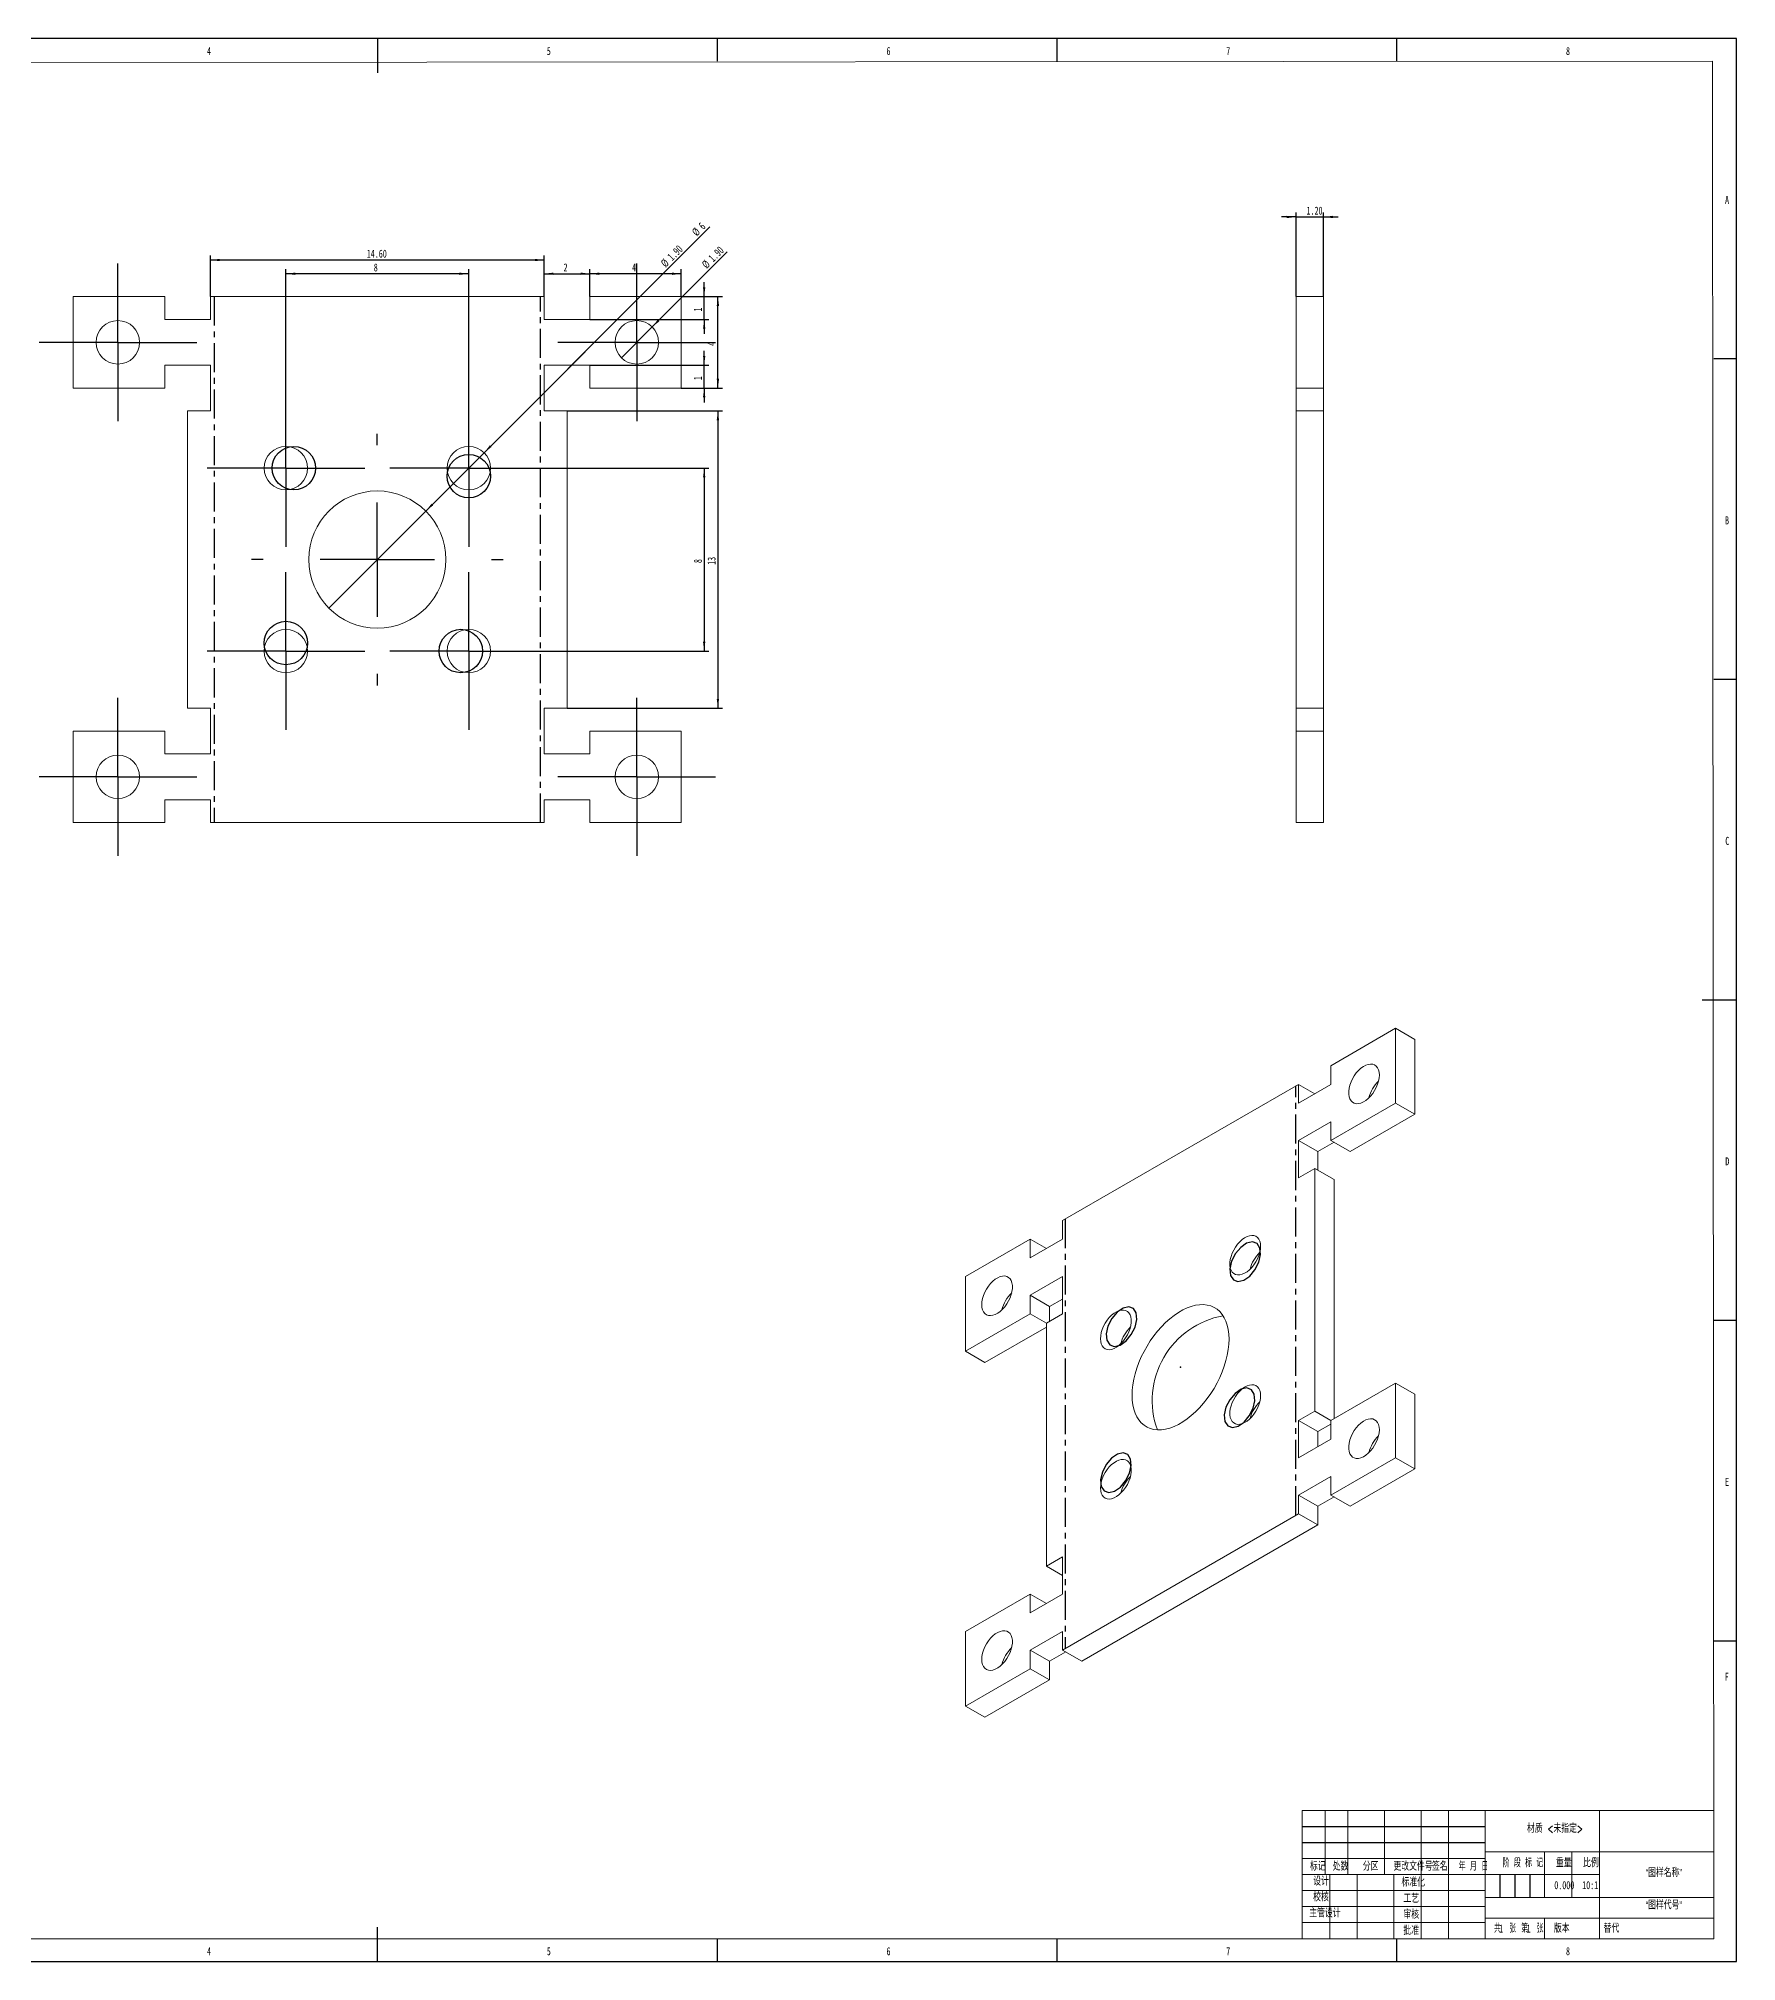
# Model space of a CAD drawing. Header units: millimetres. Extents: x 0 to 1189, y 0 to 841.
# Drawn here: x 446 to 1189, y 0 to 841 of the extents above; entities that cross this region are included whole.
import ezdxf

# ---------------------------------------------------------------- set-up
doc = ezdxf.new("R2010")
doc.units = ezdxf.units.MM
doc.header["$PDSIZE"] = -1
doc.linetypes.add('CENTERX2', pattern=[20.32, 12.7, -2.54, 2.54, -2.54])
for name, color, linetype in [('10', 7, 'Continuous'), ('5', 7, 'Continuous'), ('9', 7, 'Continuous'), ('SLD-0', 7, 'Continuous')]:
    doc.layers.add(name, color=color, linetype=linetype)
doc.styles.add('SLDTEXTSTYLE0', font='TXT', dxfattribs={"width": 0.7})
doc.styles.add('SLDTEXTSTYLE1', font='TXT', dxfattribs={"width": 0.7, "bigfont": 'bigfont'})
doc.styles.add('SLDTEXTSTYLE2', font='TXT', dxfattribs={"width": 0.6, "bigfont": 'bigfont'})
doc.styles.add('SLDTEXTSTYLE3', font='TXT', dxfattribs={"width": 0.614286, "bigfont": 'bigfont'})
doc.styles.add('SLDTEXTSTYLE4', font='TXT', dxfattribs={"width": 0.62, "bigfont": 'bigfont'})
doc.dimstyles.new('SLDDIMSTYLE0', dxfattribs={"dimtxt": 3.5, "dimasz": 4.08, "dimexe": 0, "dimexo": 0.0625, "dimgap": 0.875, "dimtad": 2, "dimlfac": 0.1, "dimrnd": 1e-09, "dimzin": 12, "dimdsep": 46, "dimtxsty": 'SLDTEXTSTYLE0', "dimsah": 1, "dimcen": 0.09, "dimadec": 0, "dimazin": 3, "dimtfac": 1, "dimtofl": 0, "dimtmove": 0, "dimatfit": 3, "dimfxl": 0, "dimfrac": 2, "dimtolj": 1, "dimtzin": 12, "dimarcsym": 0})
doc.dimstyles.new('SLDDIMSTYLE1', dxfattribs={"dimtxt": 3.5, "dimasz": 4.08, "dimexe": 0, "dimexo": 0.0625, "dimgap": 0.875, "dimtad": 2, "dimlfac": 0.1, "dimrnd": 1e-09, "dimzin": 4, "dimdsep": 46, "dimtxsty": 'SLDTEXTSTYLE0', "dimsah": 1, "dimcen": 0.09, "dimadec": 0, "dimazin": 1, "dimtfac": 1, "dimtofl": 0, "dimtmove": 0, "dimatfit": 3, "dimfxl": 0, "dimfrac": 2, "dimtolj": 1, "dimtzin": 12, "dimarcsym": 0})
doc.dimstyles.new('SLDDIMSTYLE2', dxfattribs={"dimtxt": 3.5, "dimasz": 4.08, "dimexe": 0, "dimexo": 0.0625, "dimgap": 0.875, "dimtad": 2, "dimlfac": 0.1, "dimrnd": 1e-09, "dimzin": 12, "dimdsep": 46, "dimtxsty": 'SLDTEXTSTYLE0', "dimsah": 1, "dimcen": 0.09, "dimadec": 0, "dimazin": 3, "dimtfac": 1, "dimtmove": 0, "dimatfit": 0, "dimfxl": 0, "dimfrac": 2, "dimtolj": 1, "dimtzin": 12, "dimarcsym": 0})
doc.dimstyles.new('SLDDIMSTYLE3', dxfattribs={"dimtxt": 3.5, "dimasz": 4.08, "dimexe": 0, "dimexo": 0.0625, "dimgap": 0.875, "dimtad": 2, "dimlfac": 0.1, "dimrnd": 1e-09, "dimzin": 4, "dimdsep": 46, "dimtxsty": 'SLDTEXTSTYLE0', "dimblk1": 'NONE', "dimsah": 1, "dimcen": 0, "dimadec": 0, "dimazin": 1, "dimtfac": 1, "dimtmove": 0, "dimatfit": 3, "dimldrblk": 'NONE', "dimfxl": 0, "dimfrac": 2, "dimtolj": 1, "dimtzin": 12, "dimarcsym": 0})
doc.dimstyles.new('SLDDIMSTYLE4', dxfattribs={"dimtxt": 3.5, "dimasz": 4.08, "dimexe": 0, "dimexo": 0.0625, "dimgap": 0.875, "dimtad": 2, "dimlfac": 0.1, "dimrnd": 1e-09, "dimzin": 12, "dimdsep": 46, "dimtxsty": 'SLDTEXTSTYLE0', "dimblk1": 'NONE', "dimsah": 1, "dimcen": 0, "dimadec": 0, "dimazin": 3, "dimtfac": 1, "dimtmove": 0, "dimatfit": 3, "dimldrblk": 'NONE', "dimfxl": 0, "dimfrac": 2, "dimtolj": 1, "dimtzin": 12, "dimarcsym": 0})
doc.dimstyles.new('SLDDIMSTYLE5', dxfattribs={"dimtxt": 3.5, "dimasz": 4.08, "dimexe": 0, "dimexo": 0.0625, "dimgap": 0.875, "dimtad": 2, "dimlfac": 0.1, "dimrnd": 1e-09, "dimzin": 4, "dimdsep": 46, "dimtxsty": 'SLDTEXTSTYLE0', "dimsah": 1, "dimcen": 0.09, "dimadec": 0, "dimazin": 1, "dimtfac": 1, "dimtmove": 0, "dimatfit": 0, "dimfxl": 0, "dimfrac": 2, "dimtolj": 1, "dimtzin": 12, "dimarcsym": 0})

# ---------------------------------------------------------------- blocks, each defined once
blk = doc.blocks.new('_D')
at = {"layer": '10'}
for p, q in [((727.36, 728.11), (745.36, 728.11)), ((743.36, 688.11), (743.36, 728.11)), ((727.36, 688.11), (745.36, 688.11))]:
    blk.add_line(p, q, dxfattribs=at)
for points in [[(743.36, 728.11), (742.85, 724.03), (743.87, 724.03)], [(743.36, 688.11), (743.87, 692.19), (742.85, 692.19)]]:
    blk.add_solid(points, dxfattribs=at)
at = {"layer": '10', "insert": (738.85, 706.57, 7), "char_height": 3.5, "attachment_point": 1, "rotation": 90, "style": 'SLDTEXTSTYLE0'}
blk.add_mtext('4', dxfattribs=at)
blk = doc.blocks.new('_D_1')
at = {"layer": '10'}
for p, q in [((687.36, 728.11), (687.36, 740.11)), ((727.36, 728.11), (727.36, 740.11)), ((727.36, 738.11), (687.36, 738.11))]:
    blk.add_line(p, q, dxfattribs=at)
for points in [[(687.36, 738.11), (691.44, 737.6), (691.44, 738.61)], [(727.36, 738.11), (723.28, 738.61), (723.28, 737.6)]]:
    blk.add_solid(points, dxfattribs=at)
at = {"layer": '10', "insert": (705.83, 742.62, 7), "char_height": 3.5, "attachment_point": 1, "style": 'SLDTEXTSTYLE0'}
blk.add_mtext('4', dxfattribs=at)
blk = doc.blocks.new('_D_2')
at = {"layer": '10'}
for p, q in [((667.36, 728.11), (667.36, 740.11)), ((687.36, 728.11), (687.36, 740.11)), ((667.36, 738.11), (687.36, 738.11))]:
    blk.add_line(p, q, dxfattribs=at)
for points in [[(667.36, 738.11), (671.44, 737.6), (671.44, 738.61)], [(687.36, 738.11), (683.28, 738.61), (683.28, 737.6)]]:
    blk.add_solid(points, dxfattribs=at)
at = {"layer": '10', "insert": (675.83, 742.62, 7), "char_height": 3.5, "attachment_point": 1, "style": 'SLDTEXTSTYLE0'}
blk.add_mtext('2', dxfattribs=at)
blk = doc.blocks.new('_D_3')
at = {"layer": '10'}
for p, q in [((521.36, 728.11), (521.36, 746.11)), ((667.36, 744.11), (521.36, 744.11)), ((667.36, 728.11), (667.36, 746.11))]:
    blk.add_line(p, q, dxfattribs=at)
for points in [[(521.36, 744.11), (525.44, 743.6), (525.44, 744.61)], [(667.36, 744.11), (663.28, 744.61), (663.28, 743.6)]]:
    blk.add_solid(points, dxfattribs=at)
at = {"layer": '10', "insert": (589.76, 748.62, 7), "char_height": 3.5, "attachment_point": 1, "style": 'SLDTEXTSTYLE0'}
blk.add_mtext('14.60', dxfattribs=at)
blk = doc.blocks.new('_D_4')
at = {"layer": '10'}
for p, q in [((687.36, 698.11), (739.36, 698.11)), ((737.36, 698.11), (737.36, 704.46)), ((737.36, 688.11), (737.36, 698.11)), ((727.36, 688.11), (739.36, 688.11)), ((737.36, 688.11), (737.36, 681.76))]:
    blk.add_line(p, q, dxfattribs=at)
for points in [[(737.36, 698.11), (737.87, 702.19), (736.85, 702.19)], [(737.36, 688.11), (736.85, 684.03), (737.87, 684.03)]]:
    blk.add_solid(points, dxfattribs=at)
at = {"layer": '10', "insert": (732.85, 691.57, 7), "char_height": 3.5, "attachment_point": 1, "rotation": 90, "style": 'SLDTEXTSTYLE0'}
blk.add_mtext('1', dxfattribs=at)
blk = doc.blocks.new('_D_5')
at = {"layer": '10'}
for p, q in [((737.36, 728.11), (737.36, 734.46)), ((727.36, 728.11), (739.36, 728.11)), ((737.36, 718.11), (737.36, 728.11)), ((687.36, 718.11), (739.36, 718.11)), ((737.36, 718.11), (737.36, 711.76))]:
    blk.add_line(p, q, dxfattribs=at)
for points in [[(737.36, 728.11), (737.87, 732.19), (736.85, 732.19)], [(737.36, 718.11), (736.85, 714.03), (737.87, 714.03)]]:
    blk.add_solid(points, dxfattribs=at)
at = {"layer": '10', "insert": (732.85, 721.57, 7), "char_height": 3.5, "attachment_point": 1, "rotation": 90, "style": 'SLDTEXTSTYLE0'}
blk.add_mtext('1', dxfattribs=at)
blk = doc.blocks.new('_D_6')
at = {"layer": '10'}
for q in [(747.48, 747.72), (701.14, 701.39)]:
    blk.add_line((714.58, 714.82), q, dxfattribs=at)
blk.add_solid([(714.58, 714.82), (717.82, 717.35), (717.1, 718.07)], dxfattribs=at)
at = {"layer": '10', "char_height": 3.5, "attachment_point": 1, "rotation": 45, "style": 'SLDTEXTSTYLE0'}
for s, insert in [('1.90', (738.87, 745.49, 7)), ('%%c', (735.95, 742.59, 7))]:
    blk.add_mtext(s, dxfattribs=dict(at, insert=insert))
blk = doc.blocks.new('_NONE')
blk = doc.blocks.new('_D_7')
at = {"layer": '10'}
for p, q in [((677.36, 678.11), (745.36, 678.11)), ((743.36, 678.11), (743.36, 548.11)), ((677.36, 548.11), (745.36, 548.11))]:
    blk.add_line(p, q, dxfattribs=at)
for points in [[(743.36, 678.11), (742.85, 674.03), (743.87, 674.03)], [(743.36, 548.11), (743.87, 552.19), (742.85, 552.19)]]:
    blk.add_solid(points, dxfattribs=at)
at = {"layer": '10', "insert": (738.85, 610.8, 7), "char_height": 3.5, "attachment_point": 1, "rotation": 90, "style": 'SLDTEXTSTYLE0'}
blk.add_mtext('13', dxfattribs=at)
blk = doc.blocks.new('_D_8')
at = {"layer": '10'}
for q in [(729.51, 748.25), (627.64, 646.39)]:
    blk.add_line((641.08, 659.82), q, dxfattribs=at)
blk.add_solid([(641.08, 659.82), (644.32, 662.35), (643.6, 663.07)], dxfattribs=at)
at = {"layer": '10', "char_height": 3.5, "attachment_point": 1, "rotation": 45, "style": 'SLDTEXTSTYLE0'}
for s, insert in [('1.90', (720.9, 746.02, 7)), ('%%c', (717.98, 743.12, 7))]:
    blk.add_mtext(s, dxfattribs=dict(at, insert=insert))
blk = doc.blocks.new('_D_9')
at = {"layer": '10'}
for q in [(739.89, 758.63), (573.15, 591.89)]:
    blk.add_line((615.57, 634.32), q, dxfattribs=at)
blk.add_solid([(615.57, 634.32), (618.82, 636.85), (618.1, 637.56)], dxfattribs=at)
at = {"layer": '10', "char_height": 3.5, "attachment_point": 1, "rotation": 45, "style": 'SLDTEXTSTYLE0'}
for s, insert in [('%%c', (731.61, 756.76, 7)), ('6', (734.53, 759.66, 7))]:
    blk.add_mtext(s, dxfattribs=dict(at, insert=insert))
blk = doc.blocks.new('_D_10')
at = {"layer": '10'}
for p, q in [((554.36, 687.61), (554.36, 740.11)), ((634.36, 687.61), (634.36, 740.11)), ((634.36, 738.11), (554.36, 738.11))]:
    blk.add_line(p, q, dxfattribs=at)
for points in [[(554.36, 738.11), (558.44, 737.6), (558.44, 738.61)], [(634.36, 738.11), (630.28, 738.61), (630.28, 737.6)]]:
    blk.add_solid(points, dxfattribs=at)
at = {"layer": '10', "insert": (592.83, 742.62, 7), "char_height": 3.5, "attachment_point": 1, "style": 'SLDTEXTSTYLE0'}
blk.add_mtext('8', dxfattribs=at)
blk = doc.blocks.new('_D_11')
at = {"layer": '10'}
for p, q in [((668.86, 653.11), (739.36, 653.11)), ((737.36, 653.11), (737.36, 573.11)), ((668.86, 573.11), (739.36, 573.11))]:
    blk.add_line(p, q, dxfattribs=at)
for points in [[(737.36, 653.11), (736.85, 649.03), (737.87, 649.03)], [(737.36, 573.11), (737.87, 577.19), (736.85, 577.19)]]:
    blk.add_solid(points, dxfattribs=at)
at = {"layer": '10', "insert": (732.85, 611.57, 7), "char_height": 3.5, "attachment_point": 1, "rotation": 90, "style": 'SLDTEXTSTYLE0'}
blk.add_mtext('8', dxfattribs=at)
blk = doc.blocks.new('SW_CENTERMARKSYMBOL_0')
at = {"layer": '10', "color": 0}
for p, q in [((0, 50), (0, 55)), ((0, 0), (0, 25)), ((-50, 0), (-55, 0)), ((0, 0), (-25, 0)), ((0, 0), (0, -25)), ((0, 0), (25, 0)), ((50, 0), (55, 0)), ((0, -50), (0, -55))]:
    blk.add_line(p, q, dxfattribs=at)
blk = doc.blocks.new('SW_CENTERMARKSYMBOL_1')
at = {"layer": '10', "color": 0}
for p, q in [((0, 25), (0, 34.5)), ((0, 0), (0, 25)), ((-25, 0), (-34.5, 0)), ((0, 0), (-25, 0)), ((0, 0), (0, -25)), ((0, 0), (25, 0)), ((25, 0), (34.5, 0)), ((0, -25), (0, -34.5))]:
    blk.add_line(p, q, dxfattribs=at)
blk = doc.blocks.new('SW_CENTERMARKSYMBOL_2')
at = {"layer": '10', "color": 0}
for p, q in [((0, 25), (0, 34.5)), ((0, 0), (0, 25)), ((-25, 0), (-34.5, 0)), ((0, 0), (-25, 0)), ((0, 0), (0, -25)), ((0, 0), (25, 0)), ((25, 0), (34.5, 0)), ((0, -25), (0, -34.5))]:
    blk.add_line(p, q, dxfattribs=at)
blk = doc.blocks.new('SW_CENTERMARKSYMBOL_3')
at = {"layer": '10', "color": 0}
for p, q in [((0, 25), (0, 34.5)), ((0, 0), (0, 25)), ((-25, 0), (-34.5, 0)), ((0, 0), (-25, 0)), ((0, 0), (0, -25)), ((0, 0), (25, 0)), ((25, 0), (34.5, 0)), ((0, -25), (0, -34.5))]:
    blk.add_line(p, q, dxfattribs=at)
blk = doc.blocks.new('SW_CENTERMARKSYMBOL_4')
at = {"layer": '10', "color": 0}
for p, q in [((0, 25), (0, 34.5)), ((0, 0), (0, 25)), ((-25, 0), (-34.5, 0)), ((0, 0), (-25, 0)), ((0, 0), (0, -25)), ((0, 0), (25, 0)), ((25, 0), (34.5, 0)), ((0, -25), (0, -34.5))]:
    blk.add_line(p, q, dxfattribs=at)
blk = doc.blocks.new('SW_CENTERMARKSYMBOL_5')
at = {"layer": '10', "color": 0}
for p, q in [((0, 25), (0, 34.5)), ((0, 0), (0, 25)), ((-25, 0), (-34.5, 0)), ((0, 0), (-25, 0)), ((0, 0), (0, -25)), ((0, 0), (25, 0)), ((25, 0), (34.5, 0)), ((0, -25), (0, -34.5))]:
    blk.add_line(p, q, dxfattribs=at)
blk = doc.blocks.new('SW_CENTERMARKSYMBOL_6')
at = {"layer": '10', "color": 0}
for p, q in [((0, 25), (0, 34.5)), ((0, 0), (0, 25)), ((-25, 0), (-34.5, 0)), ((0, 0), (-25, 0)), ((0, 0), (0, -25)), ((0, 0), (25, 0)), ((25, 0), (34.5, 0)), ((0, -25), (0, -34.5))]:
    blk.add_line(p, q, dxfattribs=at)
blk = doc.blocks.new('SW_CENTERMARKSYMBOL_7')
at = {"layer": '10', "color": 0}
for p, q in [((0, 25), (0, 34.5)), ((0, 0), (0, 25)), ((-25, 0), (-34.5, 0)), ((0, 0), (-25, 0)), ((0, 0), (0, -25)), ((0, 0), (25, 0)), ((25, 0), (34.5, 0)), ((0, -25), (0, -34.5))]:
    blk.add_line(p, q, dxfattribs=at)
blk = doc.blocks.new('SW_CENTERMARKSYMBOL_8')
at = {"layer": '10', "color": 0}
for p, q in [((0, 25), (0, 34.5)), ((0, 0), (0, 25)), ((-25, 0), (-34.5, 0)), ((0, 0), (-25, 0)), ((0, 0), (0, -25)), ((0, 0), (25, 0)), ((25, 0), (34.5, 0)), ((0, -25), (0, -34.5))]:
    blk.add_line(p, q, dxfattribs=at)
blk = doc.blocks.new('_D_12')
at = {"layer": '10'}
for p, q in [((996.32, 762.94), (989.97, 762.94)), ((996.32, 728.11), (996.32, 764.94)), ((996.32, 762.94), (1008.32, 762.94)), ((1008.32, 728.11), (1008.32, 764.94)), ((1008.32, 762.94), (1014.67, 762.94))]:
    blk.add_line(p, q, dxfattribs=at)
for points in [[(996.32, 762.94), (992.24, 763.45), (992.24, 762.43)], [(1008.32, 762.94), (1012.4, 762.43), (1012.4, 763.45)]]:
    blk.add_solid(points, dxfattribs=at)
at = {"layer": '10', "insert": (1000.87, 767.45, 1), "char_height": 3.5, "attachment_point": 1, "style": 'SLDTEXTSTYLE0'}
blk.add_mtext('1.20', dxfattribs=at)

msp = doc.modelspace()

# ---------------------------------------------------------------- linework, layer by layer
at = {"color": 7, "linetype": 'Continuous', "lineweight": 15}
for p, q in [((461.361, 728.106), (461.361, 688.106)), ((501.361, 728.106), (461.361, 728.106)), ((501.361, 718.106), (501.361, 728.106)), ((521.361, 718.106), (521.361, 728.106)), ((667.361, 728.106), (521.361, 728.106)), ((667.361, 728.106), (667.361, 718.106)), ((687.361, 718.106), (687.361, 728.106)), ((727.361, 728.106), (687.361, 728.106)), ((727.361, 688.106), (727.361, 728.106)), ((996.322, 728.106), (1008.322, 728.106)), ((996.322, 728.106), (996.322, 688.106)), ((1008.322, 728.106), (1008.322, 688.106)), ((501.361, 718.106), (521.361, 718.106)), ((667.361, 718.106), (687.361, 718.106)), ((521.361, 698.106), (501.361, 698.106)), ((501.361, 688.106), (501.361, 698.106)), ((521.361, 678.106), (521.361, 698.106)), ((687.361, 698.106), (667.361, 698.106)), ((667.361, 698.106), (667.361, 678.106)), ((687.361, 688.106), (687.361, 698.106)), ((461.361, 688.106), (501.361, 688.106)), ((687.361, 688.106), (727.361, 688.106)), ((996.322, 688.106), (1008.322, 688.106)), ((996.322, 678.106), (996.322, 688.106)), ((1008.322, 678.106), (1008.322, 688.106)), ((511.361, 548.106), (511.361, 678.106)), ((511.361, 678.106), (521.361, 678.106)), ((667.361, 678.106), (677.361, 678.106)), ((677.361, 678.106), (677.361, 548.106)), ((1008.322, 678.106), (996.322, 678.106)), ((996.322, 548.106), (996.322, 678.106)), ((1008.322, 548.106), (1008.322, 678.106)), ((521.361, 548.106), (511.361, 548.106)), ((521.361, 528.106), (521.361, 548.106)), ((677.361, 548.106), (667.361, 548.106)), ((667.361, 548.106), (667.361, 528.106)), ((1008.322, 548.106), (996.322, 548.106)), ((996.322, 538.106), (996.322, 548.106)), ((1008.322, 538.106), (1008.322, 548.106)), ((461.361, 538.106), (461.361, 498.106)), ((501.361, 538.106), (461.361, 538.106)), ((501.361, 538.106), (501.361, 528.106)), ((687.361, 538.106), (687.361, 528.106)), ((687.361, 538.106), (727.361, 538.106)), ((727.361, 498.106), (727.361, 538.106)), ((996.322, 538.106), (996.322, 498.106)), ((1008.322, 538.106), (996.322, 538.106)), ((1008.322, 538.106), (1008.322, 498.106)), ((501.361, 528.106), (521.361, 528.106)), ((667.361, 528.106), (687.361, 528.106)), ((521.361, 508.106), (501.361, 508.106)), ((501.361, 508.106), (501.361, 498.106)), ((521.361, 498.106), (521.361, 508.106)), ((687.361, 508.106), (667.361, 508.106)), ((667.361, 508.106), (667.361, 498.106)), ((687.361, 508.106), (687.361, 498.106)), ((461.361, 498.106), (501.361, 498.106)), ((521.361, 498.106), (667.361, 498.106)), ((687.361, 498.106), (727.361, 498.106)), ((996.322, 498.106), (1008.322, 498.106)), ((1039.802, 408.11), (1011.518, 391.782)), ((1039.802, 375.448), (1039.802, 408.11)), ((1048.288, 403.211), (1039.802, 408.11)), ((1048.288, 370.55), (1048.288, 403.211)), ((1011.518, 383.616), (1011.518, 391.782)), ((997.376, 383.618), (894.138, 324.02)), ((997.376, 383.618), (997.376, 375.452)), ((997.376, 383.618), (1004.448, 379.535)), ((997.376, 375.452), (1011.518, 383.616)), ((1011.518, 359.12), (1039.802, 375.448)), ((1048.288, 370.55), (1020.004, 354.222)), ((1048.288, 370.55), (1039.802, 375.448)), ((1011.518, 367.285), (997.376, 359.121)), ((1011.518, 359.12), (1011.518, 367.285)), ((997.376, 359.121), (997.376, 342.79)), ((997.376, 359.121), (1005.861, 354.223)), ((1012.931, 358.304), (1005.861, 354.223)), ((1005.861, 354.223), (1005.861, 346.056)), ((1011.518, 359.12), (1020.004, 354.222)), ((997.376, 342.79), (1004.447, 346.873)), ((1004.447, 346.873), (1004.447, 240.722)), ((1004.447, 346.873), (1012.932, 341.974)), ((1012.932, 341.974), (1012.932, 237.455)), ((894.138, 315.854), (894.138, 324.02)), ((879.996, 315.856), (851.712, 299.527)), ((879.996, 307.69), (879.996, 315.856)), ((879.996, 315.856), (887.069, 311.773)), ((879.996, 307.69), (894.138, 315.854)), ((851.712, 299.527), (851.712, 266.866)), ((894.138, 299.524), (879.996, 291.359)), ((894.138, 283.193), (894.138, 299.524)), ((879.996, 283.194), (879.996, 291.359)), ((888.482, 286.461), (879.996, 291.359)), ((894.138, 289.727), (888.482, 286.461)), ((888.482, 279.927), (888.482, 286.461)), ((851.712, 266.866), (879.996, 283.194)), ((887.069, 279.111), (879.996, 283.194)), ((887.067, 279.111), (894.138, 283.193)), ((887.067, 172.96), (887.067, 279.111)), ((860.197, 261.967), (887.067, 277.479)), ((860.197, 261.967), (851.712, 266.866)), ((1011.518, 236.639), (1039.802, 252.967)), ((1039.802, 220.305), (1039.802, 252.967)), ((1039.802, 252.967), (1048.288, 248.069)), ((1048.288, 215.407), (1048.288, 248.069)), ((1004.447, 240.722), (997.376, 236.64)), ((997.376, 236.64), (997.376, 220.309)), ((997.376, 236.64), (1005.861, 231.742)), ((1004.447, 240.722), (1011.519, 236.64)), ((1011.518, 236.639), (1011.518, 228.473)), ((997.376, 220.309), (1011.518, 228.473)), ((1011.518, 235.007), (1005.861, 231.742)), ((1005.861, 231.742), (1005.861, 225.208)), ((1011.518, 203.977), (1039.802, 220.305)), ((1048.288, 215.407), (1039.802, 220.305)), ((1011.518, 212.143), (997.376, 203.979)), ((1011.518, 212.143), (1011.518, 203.977)), ((1020.004, 199.079), (1048.288, 215.407)), ((997.376, 203.979), (997.376, 195.813)), ((997.376, 203.979), (1005.861, 199.08)), ((1012.931, 203.161), (1005.861, 199.08)), ((1011.518, 203.977), (1020.004, 199.079)), ((894.138, 136.215), (997.376, 195.813)), ((997.376, 195.813), (1005.861, 190.915)), ((1005.861, 199.08), (1005.861, 190.915)), ((902.624, 131.317), (1005.861, 190.915)), ((894.138, 177.042), (887.067, 172.96)), ((894.138, 160.712), (894.138, 177.042)), ((887.067, 172.96), (894.138, 168.878)), ((879.996, 160.713), (851.712, 144.385)), ((879.996, 160.713), (879.996, 152.547)), ((887.069, 156.63), (879.996, 160.713)), ((879.996, 152.547), (894.138, 160.712)), ((851.712, 144.385), (851.712, 111.723)), ((894.138, 144.381), (879.996, 136.217)), ((894.138, 136.215), (894.138, 144.381)), ((879.996, 136.217), (879.996, 128.051)), ((888.482, 131.318), (879.996, 136.217)), ((895.552, 135.4), (888.482, 131.318)), ((894.138, 136.215), (902.624, 131.317)), ((851.712, 111.723), (879.996, 128.051)), ((879.996, 128.051), (888.482, 123.153)), ((888.482, 131.318), (888.482, 123.153)), ((860.197, 106.825), (888.482, 123.153)), ((860.197, 106.825), (851.712, 111.723))]:
    msp.add_line(p, q, dxfattribs=at)
at = {"color": 7, "linetype": 'CENTERX2'}
for p, q in [((522.941, 728.106), (522.941, 498.106)), ((665.781, 498.106), (665.781, 728.106)), ((996.259, 195.168), (996.259, 382.973)), ((895.255, 324.665), (895.255, 136.86))]:
    msp.add_line(p, q, dxfattribs=at)
at = {"color": 7, "linetype": 'Continuous', "lineweight": 15, "flags": 128}
for points in [[(1032.731, 387.697), (1032.644, 388.891), (1032.386, 389.954), (1031.962, 390.858), (1031.384, 391.579), (1030.667, 392.1), (1029.83, 392.406), (1028.894, 392.49), (1027.883, 392.349), (1026.824, 391.987), (1025.743, 391.414), (1024.67, 390.644), (1023.632, 389.697), (1022.655, 388.598), (1021.765, 387.375), (1020.986, 386.06), (1020.336, 384.687), (1019.834, 383.292), (1019.492, 381.91), (1019.318, 380.578), (1019.318, 379.329), (1019.492, 378.197), (1019.834, 377.211), (1020.336, 376.395), (1020.986, 375.772), (1021.765, 375.358), (1022.655, 375.162), (1023.632, 375.191), (1024.67, 375.443), (1025.743, 375.912), (1026.824, 376.586), (1027.883, 377.447), (1028.894, 378.473), (1029.83, 379.638), (1030.667, 380.911), (1031.384, 382.259), (1031.962, 383.648), (1032.386, 385.041), (1032.644, 386.402), (1032.731, 387.697)], [(980.759, 312.784), (980.672, 313.978), (980.413, 315.041), (979.99, 315.945), (979.412, 316.666), (978.695, 317.187), (977.858, 317.493), (976.921, 317.577), (975.91, 317.436), (974.851, 317.074), (973.771, 316.501), (972.698, 315.731), (971.659, 314.784), (970.683, 313.685), (969.793, 312.462), (969.013, 311.147), (968.364, 309.775), (967.862, 308.379), (967.519, 306.997), (967.346, 305.665), (967.346, 304.417), (967.519, 303.285), (967.862, 302.298), (968.364, 301.483), (969.013, 300.86), (969.793, 300.445), (970.683, 300.249), (971.659, 300.278), (972.698, 300.53), (973.771, 300.999), (974.851, 301.673), (975.91, 302.534), (976.921, 303.56), (977.858, 304.725), (978.695, 305.998), (979.412, 307.346), (979.99, 308.735), (980.413, 310.128), (980.672, 311.49), (980.759, 312.784)], [(858.783, 287.279), (858.87, 288.573), (859.129, 289.935), (859.553, 291.328), (860.13, 292.717), (860.847, 294.065), (861.685, 295.338), (862.621, 296.502), (863.632, 297.529), (864.691, 298.39), (865.771, 299.064), (866.844, 299.533), (867.883, 299.785), (868.859, 299.814), (869.749, 299.618), (870.529, 299.203), (871.178, 298.58), (871.681, 297.765), (872.023, 296.778), (872.196, 295.646), (872.196, 294.398), (872.023, 293.066), (871.681, 291.684), (871.178, 290.288), (870.529, 288.915), (869.749, 287.601), (868.859, 286.378), (867.883, 285.279), (866.844, 284.332), (865.771, 283.562), (864.691, 282.989), (863.632, 282.627), (862.621, 282.486), (861.685, 282.57), (860.847, 282.876), (860.13, 283.396), (859.553, 284.118), (859.129, 285.022), (858.87, 286.085), (858.783, 287.279)], [(966.97, 272.163), (966.885, 274.309), (966.63, 276.34), (966.206, 278.238), (965.618, 279.989), (964.87, 281.578), (963.968, 282.993), (962.919, 284.222), (961.732, 285.256), (960.417, 286.085), (958.984, 286.704), (957.444, 287.107), (955.81, 287.291), (954.095, 287.254), (952.313, 286.998), (950.478, 286.524), (948.605, 285.835), (946.709, 284.937), (944.806, 283.839), (942.91, 282.547), (941.037, 281.073), (939.202, 279.429), (937.42, 277.628), (935.705, 275.685), (934.071, 273.614), (932.531, 271.433), (931.098, 269.159), (929.782, 266.811), (928.595, 264.408), (927.547, 261.968), (926.645, 259.512), (925.897, 257.059), (925.309, 254.629), (924.885, 252.241), (924.629, 249.915), (924.544, 247.67), (924.629, 245.524), (924.885, 243.493), (925.309, 241.595), (925.897, 239.844), (926.645, 238.255), (927.547, 236.84), (928.595, 235.611), (929.782, 234.577), (931.098, 233.748), (932.531, 233.129), (934.071, 232.726), (935.705, 232.542), (937.42, 232.578), (939.202, 232.835), (941.037, 233.309), (942.91, 233.998), (944.806, 234.895), (946.709, 235.994), (948.605, 237.286), (950.478, 238.759), (952.313, 240.403), (954.095, 242.205), (955.81, 244.148), (957.444, 246.219), (958.984, 248.4), (960.417, 250.674), (961.732, 253.022), (962.919, 255.425), (963.968, 257.865), (964.87, 260.321), (965.618, 262.774), (966.206, 265.204), (966.63, 267.592), (966.885, 269.917), (966.97, 272.163)], [(910.756, 272.372), (910.842, 273.667), (911.101, 275.028), (911.525, 276.421), (912.103, 277.81), (912.82, 279.158), (913.657, 280.431), (914.593, 281.596), (915.604, 282.622), (916.663, 283.483), (917.744, 284.157), (918.817, 284.626), (919.855, 284.878), (920.832, 284.907), (921.721, 284.711), (922.501, 284.297), (923.151, 283.673), (923.653, 282.858), (923.995, 281.872), (924.169, 280.739), (924.169, 279.491), (923.995, 278.159), (923.653, 276.777), (923.151, 275.382), (922.501, 274.009), (921.721, 272.694), (920.832, 271.471), (919.855, 270.372), (918.817, 269.425), (917.744, 268.655), (916.663, 268.082), (915.604, 267.72), (914.593, 267.579), (913.657, 267.663), (912.82, 267.969), (912.103, 268.49), (911.525, 269.211), (911.101, 270.115), (910.842, 271.178), (910.756, 272.372)], [(980.759, 247.461), (980.672, 246.166), (980.413, 244.805), (979.99, 243.412), (979.412, 242.023), (978.695, 240.675), (977.858, 239.402), (976.921, 238.237), (975.91, 237.211), (974.851, 236.35), (973.771, 235.676), (972.698, 235.207), (971.659, 234.955), (970.683, 234.926), (969.793, 235.122), (969.013, 235.536), (968.364, 236.159), (967.862, 236.975), (967.519, 237.961), (967.346, 239.093), (967.346, 240.342), (967.519, 241.674), (967.862, 243.056), (968.364, 244.451), (969.013, 245.824), (969.793, 247.139), (970.683, 248.362), (971.659, 249.461), (972.698, 250.408), (973.771, 251.178), (974.851, 251.751), (975.91, 252.113), (976.921, 252.254), (977.858, 252.17), (978.695, 251.864), (979.412, 251.343), (979.99, 250.622), (980.413, 249.718), (980.672, 248.655), (980.759, 247.461)], [(1032.731, 232.554), (1032.644, 231.26), (1032.386, 229.898), (1031.962, 228.505), (1031.384, 227.116), (1030.667, 225.768), (1029.83, 224.495), (1028.894, 223.33), (1027.883, 222.304), (1026.824, 221.443), (1025.743, 220.769), (1024.67, 220.3), (1023.632, 220.048), (1022.655, 220.019), (1021.765, 220.215), (1020.986, 220.63), (1020.336, 221.253), (1019.834, 222.068), (1019.492, 223.055), (1019.318, 224.187), (1019.318, 225.435), (1019.492, 226.767), (1019.834, 228.149), (1020.336, 229.545), (1020.986, 230.917), (1021.765, 232.232), (1022.655, 233.455), (1023.632, 234.554), (1024.67, 235.501), (1025.743, 236.271), (1026.824, 236.844), (1027.883, 237.206), (1028.894, 237.347), (1029.83, 237.263), (1030.667, 236.957), (1031.384, 236.436), (1031.962, 235.715), (1032.386, 234.811), (1032.644, 233.748), (1032.731, 232.554)], [(910.756, 207.049), (910.842, 205.855), (911.101, 204.792), (911.525, 203.888), (912.103, 203.166), (912.82, 202.646), (913.657, 202.34), (914.593, 202.256), (915.604, 202.397), (916.663, 202.759), (917.744, 203.332), (918.817, 204.102), (919.855, 205.049), (920.832, 206.148), (921.721, 207.371), (922.501, 208.685), (923.151, 210.058), (923.653, 211.454), (923.995, 212.835), (924.169, 214.168), (924.169, 215.416), (923.995, 216.548), (923.653, 217.535), (923.151, 218.35), (922.501, 218.973), (921.721, 219.388), (920.832, 219.583), (919.855, 219.555), (918.817, 219.303), (917.744, 218.834), (916.663, 218.16), (915.604, 217.299), (914.593, 216.272), (913.657, 215.108), (912.82, 213.835), (912.103, 212.486), (911.525, 211.098), (911.101, 209.705), (910.842, 208.343), (910.756, 207.049)], [(858.783, 132.136), (858.87, 130.942), (859.129, 129.879), (859.553, 128.975), (860.13, 128.254), (860.847, 127.733), (861.685, 127.427), (862.621, 127.343), (863.632, 127.484), (864.691, 127.846), (865.771, 128.419), (866.844, 129.189), (867.883, 130.136), (868.859, 131.235), (869.749, 132.458), (870.529, 133.773), (871.178, 135.146), (871.681, 136.541), (872.023, 137.923), (872.196, 139.255), (872.196, 140.503), (872.023, 141.636), (871.681, 142.622), (871.178, 143.437), (870.529, 144.061), (869.749, 144.475), (868.859, 144.671), (867.883, 144.642), (866.844, 144.39), (865.771, 143.921), (864.691, 143.247), (863.632, 142.386), (862.621, 141.36), (861.685, 140.195), (860.847, 138.922), (860.13, 137.574), (859.553, 136.185), (859.129, 134.792), (858.87, 133.431), (858.783, 132.136)]]:
    msp.add_lwpolyline(points, dxfattribs=at)
at = {"color": 7, "linetype": 'Continuous', "flags": 128}
for points in [[(980.462, 312.026), (979.222, 313.976), (977.192, 314.719), (974.682, 314.142), (972.074, 312.334), (969.765, 309.568), (968.107, 306.267), (967.352, 302.933), (967.614, 300.073), (968.855, 298.123), (970.885, 297.38), (973.394, 297.956), (976.002, 299.765), (978.311, 302.53), (979.969, 305.832), (980.725, 309.166), (980.462, 312.026)], [(926.369, 283.65), (925.129, 285.6), (923.099, 286.343), (920.589, 285.766), (917.981, 283.958), (915.672, 281.192), (914.014, 277.891), (913.259, 274.557), (913.521, 271.697), (914.762, 269.747), (916.792, 269.004), (919.301, 269.58), (921.909, 271.389), (924.218, 274.154), (925.877, 277.456), (926.632, 280.79), (926.369, 283.65)], [(977.993, 248.136), (976.753, 250.086), (974.723, 250.829), (972.213, 250.253), (969.605, 248.444), (967.296, 245.679), (965.638, 242.377), (964.883, 239.043), (965.145, 236.183), (966.386, 234.233), (968.416, 233.49), (970.925, 234.066), (973.533, 235.875), (975.842, 238.641), (977.5, 241.942), (978.256, 245.276), (977.993, 248.136)], [(923.9, 219.76), (922.66, 221.71), (920.63, 222.453), (918.12, 221.877), (915.512, 220.068), (913.203, 217.302), (911.545, 214.001), (910.79, 210.667), (911.052, 207.807), (912.293, 205.857), (914.323, 205.114), (916.833, 205.69), (919.44, 207.499), (921.749, 210.265), (923.408, 213.566), (924.163, 216.9), (923.9, 219.76)]]:
    msp.add_lwpolyline(points, dxfattribs=at)
at = {"color": 7, "linetype": 'Continuous', "lineweight": 15}
for centre, radius in [((480.861, 708.106), 9.5), ((707.861, 708.106), 9.5), ((554.361, 653.106), 9.5), ((634.361, 653.106), 9.5), ((594.361, 613.106), 30), ((554.361, 573.106), 9.5), ((634.361, 573.106), 9.5), ((480.861, 518.106), 9.5), ((707.861, 518.106), 9.5)]:
    msp.add_circle(centre, radius, dxfattribs=at)
at = {"color": 7, "linetype": 'Continuous'}
for centre in [(557.857, 653.101), (634.356, 649.61), (554.366, 576.603), (630.865, 573.111)]:
    msp.add_circle(centre, 9.5, dxfattribs=at)
at = {"color": 7, "linetype": 'Continuous', "lineweight": 15}
for centre, radius, start, end in [((1043.319, 373.829), 15.677, 134.184341, 165.821036), ((991.347, 298.916), 15.677, 134.184341, 165.821036), ((882.814, 281.162), 15.685, 134.192858, 165.812519), ((971.011, 245.338), 37.638, 100.137531, 199.867846), ((934.786, 266.255), 15.685, 134.192858, 165.812519), ((991.332, 233.601), 15.66, 134.167155, 165.838222), ((1043.305, 218.695), 15.66, 134.167155, 165.838222), ((934.741, 200.958), 15.636, 134.141551, 165.863826), ((882.769, 126.045), 15.636, 134.141551, 165.863826)]:
    msp.add_arc(centre, radius, start, end, dxfattribs=at)
at = {"color": 7, "linetype": 'Continuous'}
for p in [(594.361, 613.106), (945.757, 259.916)]:
    msp.add_point(p, dxfattribs=at)
at = {"layer": '10', "color": 7}
for p, q in [((594.5, 841), (594.5, 831)), ((743.125, 831), (743.125, 841)), ((891.75, 831), (891.75, 841)), ((1040.375, 831), (1040.375, 841)), ((594.5, 831), (594.5, 826)), ((1189, 700.833), (1179, 700.833)), ((1189, 560.667), (1179, 560.667)), ((1179, 420.5), (1174, 420.5)), ((1189, 420.5), (1179, 420.5)), ((1189, 280.333), (1179, 280.333)), ((1189, 140.167), (1179, 140.167)), ((999, 59), (1079, 59)), ((999, 52), (1079, 52)), ((1085.5, 38), (1085.5, 28)), ((1092, 38), (1092, 28)), ((1098.5, 38), (1098.5, 28)), ((594.5, 10), (594.5, 15)), ((594.5, 0), (594.5, 10)), ((743.125, 0), (743.125, 10)), ((891.75, 0), (891.75, 10)), ((1040.375, 0), (1040.375, 10))]:
    msp.add_line(p, q, dxfattribs=at)
at = {"layer": '10', "color": 7, "lineweight": 15}
for p, q in [((999, 66), (999, 10)), ((1009, 66), (1009, 38)), ((1019, 66), (1019, 38)), ((1035, 66), (1035, 38)), ((1051, 66), (1051, 10)), ((1063, 66), (1063, 10)), ((1079, 66), (1079, 10)), ((1129, 66), (1129, 38)), ((999, 45), (1079, 45)), ((1079, 48), (1179, 48)), ((1105, 48), (1105, 28)), ((1117, 48), (1117, 28)), ((999, 38), (1129, 38)), ((1011, 38), (1011, 10)), ((1023, 38), (1023, 10)), ((1039, 38), (1039, 10)), ((1129, 38), (1129, 10)), ((999, 31), (1079, 31)), ((1079, 28), (1179, 28)), ((999, 24), (1079, 24)), ((999, 17), (1079, 17)), ((1079, 18.982), (1179, 18.982))]:
    msp.add_line(p, q, dxfattribs=at)
at = {"layer": '5', "color": 7, "lineweight": 15}
for p, q in [((1178.45, 831.05), (24.451, 830.269)), ((1179.006, 10), (1178.45, 831.05)), ((999, 66), (1179, 66)), ((0, 10), (1179.006, 10))]:
    msp.add_line(p, q, dxfattribs=at)
at = {"layer": '9', "color": 7}
for p, q in [((1189, 841), (0, 841)), ((1189, 0), (1189, 841)), ((0, 0), (1189, 0))]:
    msp.add_line(p, q, dxfattribs=at)
at = {"layer": 'SLD-0', "lineweight": 15}
msp.add_line((1105, 18.982), (1105, 10), dxfattribs=at)

# ---------------------------------------------------------------- block references
at = {"layer": '10'}
for name, p in [('SW_CENTERMARKSYMBOL_5', (480.861, 708.106)), ('SW_CENTERMARKSYMBOL_7', (707.861, 708.106)), ('SW_CENTERMARKSYMBOL_3', (554.361, 653.106)), ('SW_CENTERMARKSYMBOL_1', (634.361, 653.106)), ('SW_CENTERMARKSYMBOL_0', (594.361, 613.106)), ('SW_CENTERMARKSYMBOL_4', (554.361, 573.106)), ('SW_CENTERMARKSYMBOL_2', (634.361, 573.106)), ('SW_CENTERMARKSYMBOL_6', (480.861, 518.106)), ('SW_CENTERMARKSYMBOL_8', (707.861, 518.106))]:
    msp.add_blockref(name, p, dxfattribs=at)

# ---------------------------------------------------------------- texts
at = {"layer": '10', "char_height": 3.5}
for s, insert, attachment_point, style in [('\\M+18DDE质 <\\M+196A2\\M+18E77\\M+192E8>', (1109.475, 59.858), 2, 'SLDTEXTSTYLE1'), ('0.000', (1113.644, 35.158), 2, 'SLDTEXTSTYLE0'), ('\\M+18167图样\\M+196BC\\M+18FCC\\M+18168', (1157.169, 40.511), 2, 'SLDTEXTSTYLE1'), ('\\M+18D5A\\M+18A6A', (1007.176, 29.857), 2, 'SLDTEXTSTYLE1'), ('\\M+18167图样\\M+191E3\\M+18D86\\M+18168', (1157.172, 26.366), 2, 'SLDTEXTSTYLE1'), ('\\M+18EE5\\M+18AC7设计', (1008.926, 22.83), 2, 'SLDTEXTSTYLE1'), ('1', (1085.11, 16.188), 1, 'SLDTEXTSTYLE0'), ('1', (1097.135, 16.188), 1, 'SLDTEXTSTYLE0')]:
    msp.add_mtext(s, dxfattribs=dict(at, insert=insert, attachment_point=attachment_point, style=style))
at = {"layer": '10', "color": 7, "insert": (1112.526, 16.188), "char_height": 3.5, "attachment_point": 2, "style": 'SLDTEXTSTYLE1'}
msp.add_mtext('\\M+194C5\\M+1967B', dxfattribs=at)
at = {"layer": '9', "color": 7, "char_height": 3.5, "attachment_point": 2}
for s, insert, style in [('4', (520.75, 837.262), 'SLDTEXTSTYLE0'), ('5', (669.387, 837.262), 'SLDTEXTSTYLE0'), ('6', (818.014, 837.262), 'SLDTEXTSTYLE0'), ('7', (966.628, 837.262), 'SLDTEXTSTYLE0'), ('8', (1115.261, 837.262), 'SLDTEXTSTYLE0'), ('A', (1184.837, 772.178), 'SLDTEXTSTYLE0'), ('B', (1184.843, 632.012), 'SLDTEXTSTYLE0'), ('C', (1184.949, 491.845), 'SLDTEXTSTYLE0'), ('D', (1184.944, 351.678), 'SLDTEXTSTYLE0'), ('E', (1184.841, 211.512), 'SLDTEXTSTYLE0'), ('F', (1184.747, 126.262), 'SLDTEXTSTYLE0'), ('标记', (1005.821, 43.306), 'SLDTEXTSTYLE1'), ('处\\M+19094', (1015.759, 43.306), 'SLDTEXTSTYLE1'), ('\\M+195AA\\M+18BE6', (1028.916, 43.306), 'SLDTEXTSTYLE1'), ('\\M+18D58\\M+189FC\\M+195B6\\M+18C8F\\M+18D86', (1047.473, 43.306), 'SLDTEXTSTYLE1'), ('签\\M+196BC', (1059.145, 43.306), 'SLDTEXTSTYLE1'), ('\\M+1944E \\M+18C8E \\M+193FA', (1073.909, 43.306), 'SLDTEXTSTYLE4'), ('阶 \\M+19269 标 记', (1095.536, 44.81), 'SLDTEXTSTYLE3'), ('\\M+18F64\\M+197CA', (1113.402, 44.81), 'SLDTEXTSTYLE1'), ('\\M+194E4\\M+197E1', (1125.295, 44.81), 'SLDTEXTSTYLE1'), ('设计', (1007.228, 36.767), 'SLDTEXTSTYLE1'), ('标\\M+18F79\\M+189BB', (1047.567, 36.358), 'SLDTEXTSTYLE1'), ('\\M+18D48艺', (1046.681, 29.23), 'SLDTEXTSTYLE1'), ('审\\M+18A6A', (1046.68, 22.249), 'SLDTEXTSTYLE1'), ('\\M+194E1\\M+18F79', (1046.662, 15.216), 'SLDTEXTSTYLE1'), ('\\M+18BA4  张', (1087.69, 16.188), 'SLDTEXTSTYLE2'), ('\\M+191E6  张', (1099.675, 16.188), 'SLDTEXTSTYLE2'), ('4', (520.75, 6.262), 'SLDTEXTSTYLE0'), ('5', (669.387, 6.262), 'SLDTEXTSTYLE0'), ('6', (818.014, 6.262), 'SLDTEXTSTYLE0'), ('7', (966.628, 6.262), 'SLDTEXTSTYLE0'), ('8', (1115.261, 6.262), 'SLDTEXTSTYLE0')]:
    msp.add_mtext(s, dxfattribs=dict(at, insert=insert, style=style))
at = {"layer": 'SLD-0', "char_height": 3.5}
for s, insert, attachment_point, style in [('10:1', (1124.982, 35.158), 2, 'SLDTEXTSTYLE0'), ('\\M+191D6\\M+191E3', (1130.851, 16.188), 1, 'SLDTEXTSTYLE1')]:
    msp.add_mtext(s, dxfattribs=dict(at, insert=insert, attachment_point=attachment_point, style=style))

# ---------------------------------------------------------------- dimensions: what is measured, and where the dimension line sits
at = {"layer": '10'}
for base, p1, p2, dimstyle, picture, middle in [((1008.322, 762.94), (996.322, 728.106), (1008.322, 728.106), 'SLDDIMSTYLE5', '_D_12', (1004.71, 762.94)), ((521.361, 744.106), (667.361, 728.106), (521.361, 728.106), 'SLDDIMSTYLE1', '_D_3', (594.361, 744.106)), ((554.361, 738.106), (634.361, 687.606), (554.361, 687.606), 'SLDDIMSTYLE0', '_D_10', (594.361, 738.106)), ((687.361, 738.106), (667.361, 728.106), (687.361, 728.106), 'SLDDIMSTYLE0', '_D_2', (677.361, 738.106)), ((687.361, 738.106), (727.361, 728.106), (687.361, 728.106), 'SLDDIMSTYLE0', '_D_1', (707.361, 738.106))]:
    dim = msp.add_linear_dim(base=base, p1=p1, p2=p2, dimstyle=dimstyle, dxfattribs=at)
    dim.commit()
    dim.dimension.update_dxf_attribs({"geometry": picture, "text_midpoint": middle, "dimtype": 160})
for p1, p2, dimstyle, picture, middle in [((573.148, 591.893), (615.574, 634.319), 'SLDDIMSTYLE4', '_D_9', (737.361, 756.106)), ((627.643, 646.389), (641.078, 659.824), 'SLDDIMSTYLE3', '_D_8', (725.361, 744.106)), ((701.143, 701.389), (714.578, 714.824), 'SLDDIMSTYLE3', '_D_6', (743.361, 743.606))]:
    dim = msp.add_diameter_dim_2p(p1=p1, p2=p2, dimstyle=dimstyle, dxfattribs=at)
    dim.commit()
    dim.dimension.update_dxf_attribs({"geometry": picture, "text_midpoint": middle, "dimtype": 163})
for base, p1, p2, dimstyle, picture, middle in [((737.361, 728.106), (687.361, 718.106), (727.361, 728.106), 'SLDDIMSTYLE2', '_D_5', (737.361, 723.106)), ((743.361, 728.106), (727.361, 688.106), (727.361, 728.106), 'SLDDIMSTYLE0', '_D', (743.361, 708.106)), ((737.361, 698.106), (727.361, 688.106), (687.361, 698.106), 'SLDDIMSTYLE2', '_D_4', (737.361, 693.106)), ((743.361, 548.106), (677.361, 678.106), (677.361, 548.106), 'SLDDIMSTYLE0', '_D_7', (743.361, 613.106)), ((737.361, 573.106), (668.861, 653.106), (668.861, 573.106), 'SLDDIMSTYLE0', '_D_11', (737.361, 613.106))]:
    dim = msp.add_linear_dim(base=base, p1=p1, p2=p2, angle=90, dimstyle=dimstyle, dxfattribs=at)
    dim.commit()
    dim.dimension.update_dxf_attribs({"geometry": picture, "text_midpoint": middle, "dimtype": 160})

doc.saveas('drawing.dxf')
